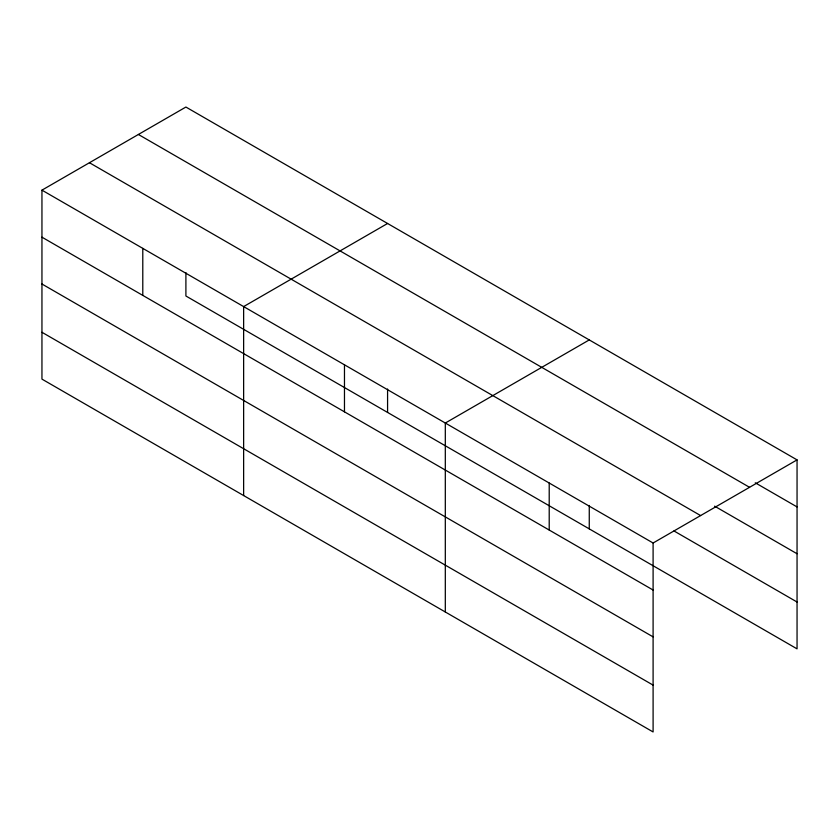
<?xml version="1.0" encoding="UTF-8"?>
<svg xmlns="http://www.w3.org/2000/svg" width="839" height="839" viewBox="0 0 839 839"><rect width="100%" height="100%" fill="white"/><g stroke="black" fill="none" stroke-linecap="round" stroke-linejoin="round"><path stroke-width="1.26" d="M41.95 190.149L653.099 543.001L653.099 731.954L41.95 379.113L41.95 190.149L185.901 107.046L797.05 459.887L797.05 648.851L185.901 295.999L185.901 272.581M387.576 223.478L243.635 306.592L243.635 495.545M589.261 339.921L445.31 423.034L445.31 611.988M653.099 543.001L797.05 459.887M755.268 482.792L797.05 506.924M138.393 134.471L749.552 487.312M714.608 506.158L797.05 553.75M89.448 162.724L700.607 515.576M673.958 530.94L797.05 602.014M41.95 237.175L653.099 590.027M41.95 284.012L653.099 636.864M41.95 332.275L653.099 685.117M589.261 505.466L589.261 528.885M549.209 483.012L549.209 530.038M387.576 389.023L387.576 412.442M344.472 364.808L344.472 411.834M142.787 248.375L142.787 295.401"/></g></svg>
